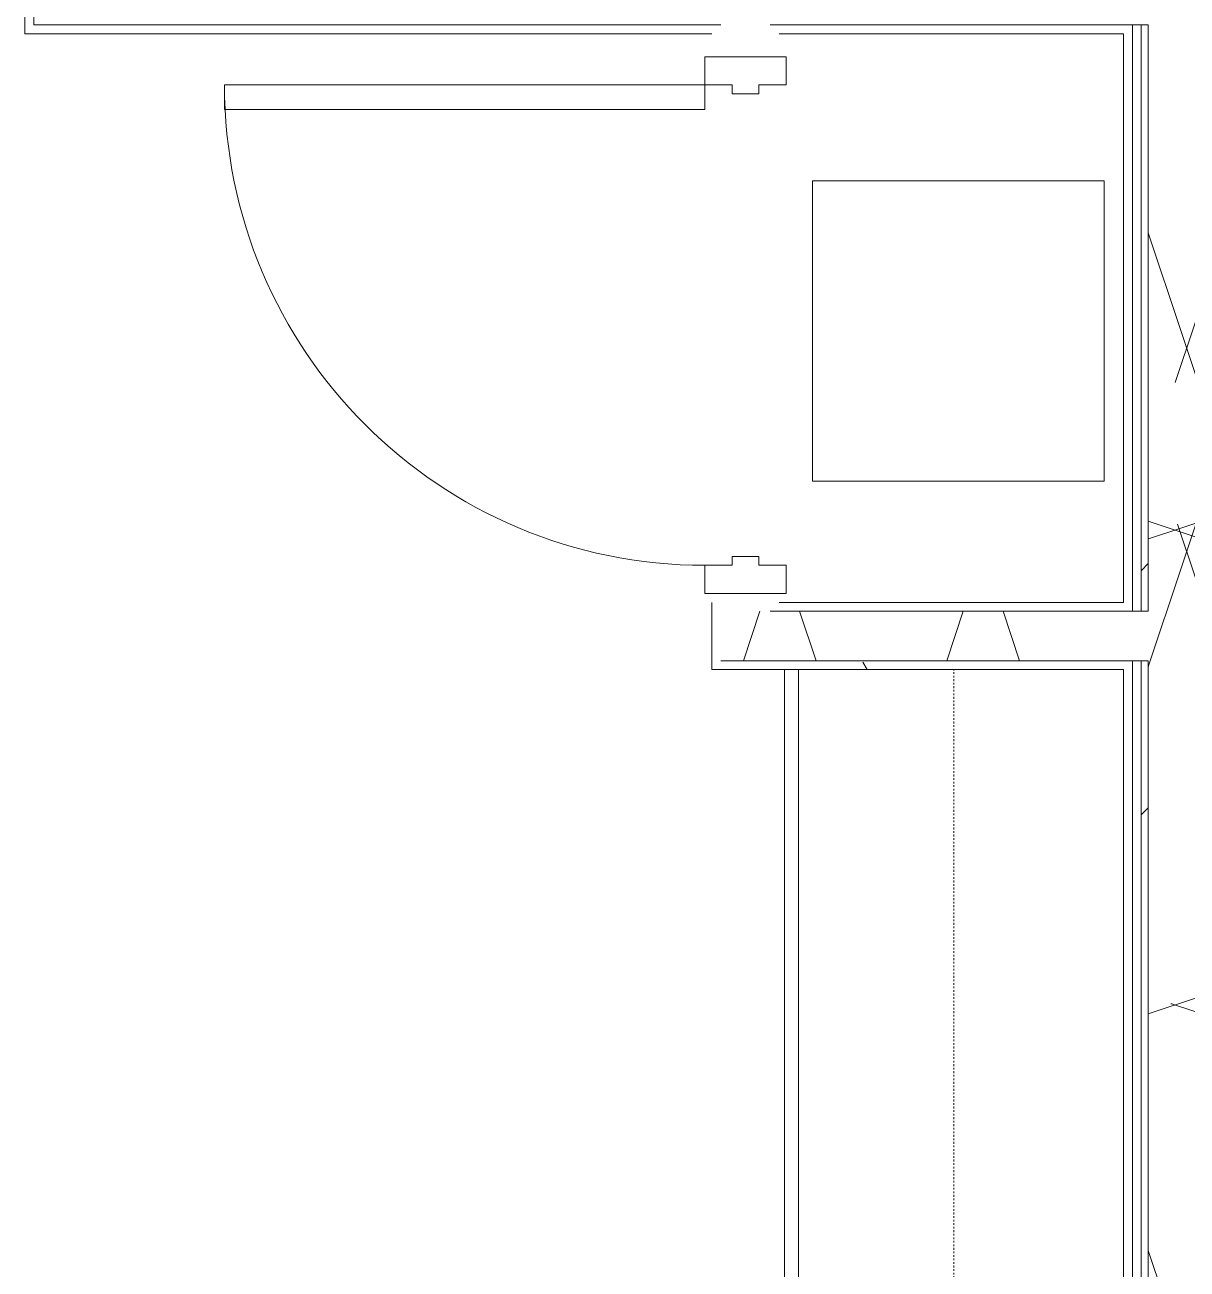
# Model space of a CAD drawing. Header units: inches. Extents: x -1551 to 2054, y 9767 to 12269.
# Drawn here: x 966.5 to 1048.7, y 11357.8 to 11445.9 of the extents above; entities that cross this region are included whole.
import ezdxf

# ---------------------------------------------------------------- set-up
doc = ezdxf.new("R2010")
doc.units = ezdxf.units.IN
doc.header["$MEASUREMENT"] = 0
doc.linetypes.add('Dash', pattern=[0.25, 0.125, -0.125])
for name, color, linetype, lineweight in [('A-DOOR', 31, 'Continuous', 9), ('A-DOOR-FRAM', 31, 'Continuous', 9), ('A-WALL', 113, 'Continuous', 9), ('A-WALL-PATT-1', 8, 'Continuous', 9), ('A-WALL-PATT-2', 253, 'Continuous', 9), ('A-WALL-PATT-3', 7, 'Continuous', 9), ('A-WALL-PATT-5', 111, 'Continuous', 9), ('I-WALL', 2, 'Continuous', 9), ('M-EQPM', 50, 'Continuous', 9), ('Q-CASE', 31, 'Continuous', 9), ('Q-CASE-HDLN', 31, 'Dash', 9)]:
    doc.layers.add(name, color=color, linetype=linetype, lineweight=lineweight)
pattern_1 = [(0, (3964.78, 0), (115.2, 28.8), [4.752, -81.648, 4.752, -81.648, -460.8]), (0, (3964.78, 0), (115.2, 28.8), [-172.8, 4.752, -168.048, 4.752, -81.648, -201.6]), (0, (3964.78, 0), (115.2, 28.8), [-432, 4.752, -52.848, 4.752, -139.248]), (120, (4007.98, 14.4), (-82.54153, 85.366127), [4.752, -81.648, 4.752, -81.648, -460.8]), (120, (4007.98, 14.4), (-82.54153, 85.366127), [-172.8, 4.752, -168.048, 4.752, -81.648, -201.6]), (120, (4007.98, 14.4), (-82.54153, 85.366127), [-432, 4.752, -52.848, 4.752, -139.248]), (240, (4022.38, 72), (-32.65847, -114.166127), [4.752, -81.648, 4.752, -81.648, -460.8]), (240, (4022.38, 72), (-32.65847, -114.166127), [-172.8, 4.752, -168.048, 4.752, -81.648, -201.6]), (240, (4022.38, 72), (-32.65847, -114.166127), [-432, 4.752, -52.848, 4.752, -139.248])]
pattern_2 = [(161.57, (3966.5794, 1.8), (-14.4010124, -0.0012439), [0, -102.456, 11.376, 0]), (18.43, (3962.9794, 1.8), (-14.4010124, 0.0012439), [0, -102.456, 11.376, 0]), (108.43, (3966.5794, 1.8), (7.1973965, -36.003153), [34.146, -79.686]), (71.57, (3962.9794, 1.8), (7.1973965, 36.003153), [34.146, -79.686])]

# ---------------------------------------------------------------- blocks, each defined once
blk = doc.blocks.new('HOLLOW METAL - HM - WOOD LEAF - 2-10 x 7-0-2191991-KEY PLAN - 1ST FLOOR')
at = {"layer": 'A-DOOR'}
for p, q in [((17, 37.125), (15.25, 37.125)), ((15.25, 37.125), (15.25, 3.125)), ((17, 3.125), (17, 37.125)), ((15.25, 3.125), (17, 3.125))]:
    blk.add_line(p, q, dxfattribs=at)
blk.add_arc((17, 3.125), 34, 90, 180, dxfattribs=at)
at = {"layer": 'A-DOOR-FRAM'}
for p, q in [((-17, 3.125), (-19, 3.125)), ((-19, 3.125), (-19, -2.625)), ((-17, 1.1875), (-17, 3.125)), ((17, 3.125), (17, 1.1875)), ((19, 3.125), (17, 3.125)), ((19, -2.625), (19, 3.125)), ((-16.375, 1.1875), (-17, 1.1875)), ((-16.375, -0.6875), (-16.375, 1.1875)), ((17, 1.1875), (16.375, 1.1875)), ((16.375, 1.1875), (16.375, -0.6875)), ((-17, -2.625), (-17, -0.6875)), ((-17, -0.6875), (-16.375, -0.6875)), ((16.375, -0.6875), (17, -0.6875)), ((17, -0.6875), (17, -2.625)), ((-19, -2.625), (-17, -2.625)), ((17, -2.625), (19, -2.625))]:
    blk.add_line(p, q, dxfattribs=at)
blk = doc.blocks.new('Mechanical Equipment 1 - Mechanical Equipment 1-2328843-KEY PLAN - 1ST FLOOR')
at = {"layer": 'M-EQPM'}
for p, q in [((-2921.324, 11435.602), (-2941.949, 11435.602)), ((-2941.949, 11435.602), (-2941.949, 11414.352)), ((-2921.324, 11414.352), (-2921.324, 11435.602)), ((-2941.949, 11414.352), (-2921.324, 11414.352))]:
    blk.add_line(p, q, dxfattribs=at)
blk = doc.blocks.new('OD_CW_Base Cabinet - OD_CW_Base Cabinet-2329489-KEY PLAN - 1ST FLOOR')
at = {"layer": 'Q-CASE'}
for p, q in [((0.738, -24), (0.738, 0)), ((0.738, 0), (78.887, 0)), ((0.738, -1), (0.738, 0)), ((0.738, 0), (78.887, 0)), ((78.887, -1), (0.738, -1)), ((0.738, -24), (0.738, -1)), ((0.738, -1), (78.887, -1)), ((78.887, -23.625), (78.887, -24)), ((78.887, -23.625), (78.887, -24))]:
    blk.add_line(p, q, dxfattribs=at)
blk = doc.blocks.new('OD_CW_Upper Cabinet - OD_CW_Upper Cabinet-2329662-KEY PLAN - 1ST FLOOR')
at = {"layer": 'Q-CASE-HDLN'}
for p, q in [((0.738, -24), (0.738, -12)), ((0.738, -12), (116.05, -12)), ((116.05, -12), (116.05, -24)), ((116.05, -24), (0.738, -24))]:
    blk.add_line(p, q, dxfattribs=at)

msp = doc.modelspace()

# ---------------------------------------------------------------- hatches: boundary and pattern name
at = {"layer": 'A-WALL-PATT-1'}
h = msp.add_hatch(dxfattribs=at)
h.set_pattern_fill('FP_17', color=256, style=0, pattern_type=2)
h.set_pattern_definition([(45, (3964.78, 0), (-35.63818, 35.63818), []), (45, (3964.78, 54), (-35.63818, 35.63818), [])])
h.paths.add_polyline_path([(1045.956, 11284.289), (1045.956, 11400.852), (1045.456, 11400.852), (1045.456, 11284.289)], flags=0)
h.paths.add_polyline_path([(1045.456, 11404.352), (1045.956, 11404.352), (1045.956, 11445.852), (1045.456, 11445.852), (1045.456, 11404.67)], flags=0)
h.paths.add_polyline_path([(1045.456, 11449.352), (1045.956, 11449.352), (1045.956, 11541.227), (1045.456, 11541.227), (1045.456, 11449.527)], flags=0)
h.paths.add_polyline_path([(1045.956, 11544.727), (1045.956, 11641.239), (1045.456, 11641.239), (1045.456, 11544.727)], flags=0)
at = {"layer": 'A-WALL-PATT-2'}
h = msp.add_hatch(dxfattribs=at)
h.set_pattern_fill('FP_4', color=256, style=0, pattern_type=2)
h.set_pattern_definition(pattern_2)
h.paths.add_polyline_path([(1045.956, 11284.289), (1051.456, 11284.289), (1051.456, 11646.739), (1045.956, 11646.739), (1045.956, 11332.718)], flags=0)
at = {"layer": 'A-WALL-PATT-3'}
h = msp.add_hatch(dxfattribs=at)
h.set_pattern_fill('FP_3', color=256, style=0, pattern_type=2)
h.set_pattern_definition(pattern_1)
h.paths.add_polyline_path([(1044.831, 11284.289), (1044.831, 11400.852), (1044.206, 11400.799), (1044.206, 11284.289)], flags=0)
h.paths.add_polyline_path([(1044.831, 11404.352), (1044.831, 11445.852), (1044.206, 11445.852), (1044.206, 11404.352)], flags=0)
h.paths.add_polyline_path([(1044.831, 11449.352), (1044.831, 11541.227), (1044.206, 11541.227), (1044.206, 11449.352)], flags=0)
h.paths.add_polyline_path([(1044.206, 11544.727), (1044.831, 11544.757), (1044.831, 11641.239), (1044.206, 11641.239), (1044.206, 11545.352)], flags=0)
h = msp.add_hatch(dxfattribs=at)
h.set_pattern_fill('FP_3', color=256, style=0, pattern_type=2)
h.set_pattern_definition(pattern_1)
h.paths.add_polyline_path([(1045.456, 11284.289), (1045.456, 11400.852), (1044.831, 11400.71), (1044.831, 11284.289)], flags=0)
h.paths.add_polyline_path([(1045.456, 11404.352), (1045.456, 11445.852), (1044.831, 11445.852), (1044.831, 11404.352)], flags=0)
h.paths.add_polyline_path([(1044.831, 11449.352), (1045.456, 11449.352), (1045.456, 11541.227), (1044.831, 11541.227), (1044.831, 11449.439)], flags=0)
h.paths.add_polyline_path([(1045.456, 11544.727), (1045.456, 11641.239), (1044.831, 11641.239), (1044.831, 11544.727)], flags=0)
at = {"layer": 'A-WALL-PATT-5'}
h = msp.add_hatch(dxfattribs=at)
h.set_pattern_fill('FP_4', color=256, style=0, pattern_type=2)
h.set_pattern_definition(pattern_2)
h.paths.add_polyline_path([(1043.831, 11400.852), (1045.956, 11400.852), (1045.956, 11404.352), (1015.706, 11404.352), (1015.706, 11400.852), (1040.907, 11400.852)], flags=0)
h = msp.add_hatch(dxfattribs=at)
h.set_pattern_fill('FP_3', color=256, style=0, pattern_type=2)
h.set_pattern_definition(pattern_1)
h.paths.add_polyline_path([(1040.907, 11400.227), (1043.831, 11400.227), (1043.831, 11400.852), (1015.081, 11400.852), (1015.081, 11400.227), (1021.206, 11400.227)], flags=0)

# ---------------------------------------------------------------- linework, layer by layer
at = {"layer": 'A-WALL'}
for p, q in [((967.081, 11445.852), (967.081, 11470.039)), ((966.456, 11469.414), (966.456, 11445.227)), ((966.456, 11445.227), (1015.081, 11445.227)), ((967.081, 11445.852), (1015.706, 11445.852)), ((1019.206, 11445.852), (1045.956, 11445.852)), ((1019.831, 11445.227), (1044.206, 11445.227)), ((1044.831, 11445.852), (1044.831, 11404.352)), ((1045.456, 11445.852), (1045.456, 11404.352)), ((1045.956, 11445.852), (1045.956, 11404.352)), ((1015.081, 11404.977), (1015.081, 11400.227)), ((1044.206, 11404.977), (1019.831, 11404.977)), ((1019.206, 11404.352), (1045.956, 11404.352)), ((1015.706, 11400.852), (1045.956, 11400.852)), ((1044.831, 11400.852), (1044.831, 11284.289)), ((1045.456, 11400.852), (1045.456, 11284.289)), ((1045.956, 11400.852), (1045.956, 11284.289)), ((1015.081, 11400.227), (1043.831, 11400.227)), ((1044.206, 11400.227), (1044.206, 11397.368))]:
    msp.add_line(p, q, dxfattribs=at)
at = {"layer": 'I-WALL'}
for p, q in [((1044.206, 11445.227), (1044.206, 11404.977)), ((1044.206, 11397.368), (1044.206, 11284.289))]:
    msp.add_line(p, q, dxfattribs=at)

# ---------------------------------------------------------------- block references
at = {"layer": 'A-DOOR', "rotation": 89.99999999999825}
msp.add_blockref('HOLLOW METAL - HM - WOOD LEAF - 2-10 x 7-0-2191991-KEY PLAN - 1ST FLOOR', (1017.706, 11424.602), dxfattribs=at)
at = {"layer": 'M-EQPM'}
msp.add_blockref('Mechanical Equipment 1 - Mechanical Equipment 1-2328843-KEY PLAN - 1ST FLOOR', (3964.153, -0.786), dxfattribs=at)
at = {"layer": 'Q-CASE'}
for name, p, rotation in [('OD_CW_Base Cabinet - OD_CW_Base Cabinet-2329489-KEY PLAN - 1ST FLOOR', (1020.206, 11321.34), 89.99999999999878), ('OD_CW_Upper Cabinet - OD_CW_Upper Cabinet-2329662-KEY PLAN - 1ST FLOOR', (1020.206, 11284.177), 89.99999999999953)]:
    msp.add_blockref(name, p, dxfattribs=dict(at, rotation=rotation))

doc.saveas('drawing.dxf')
